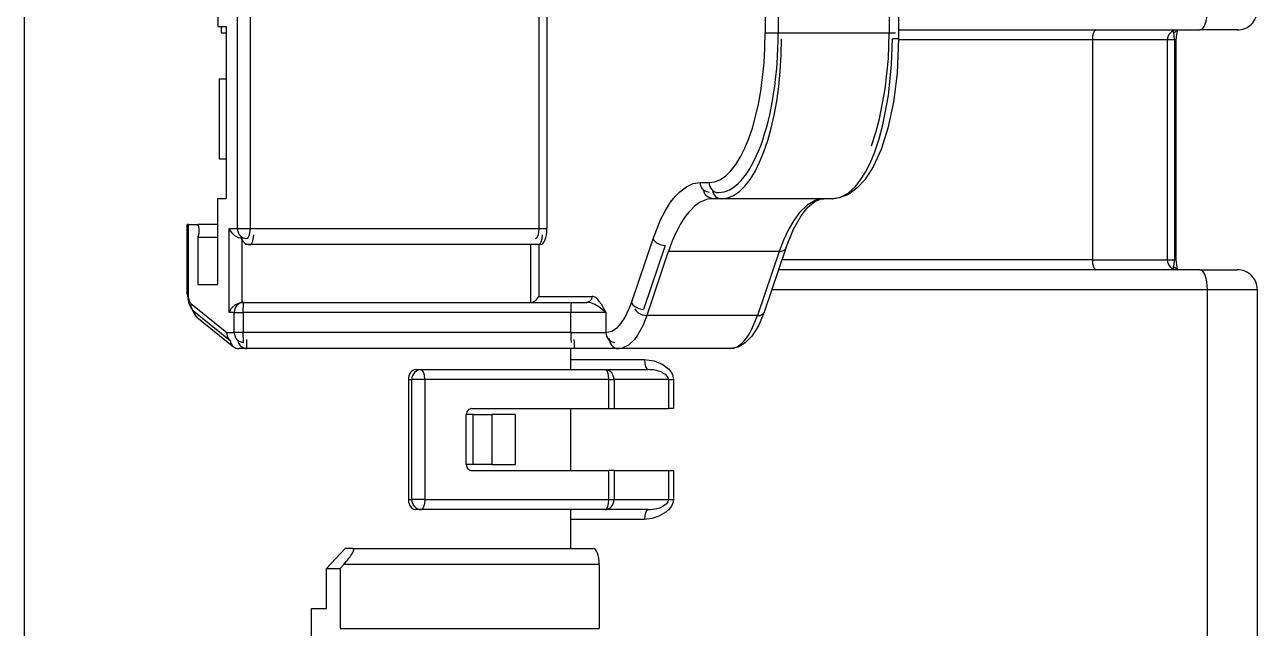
# Model space of a CAD drawing. Header units: inches. Extents: x 47316 to 59086, y 3141 to 11743.
# Drawn here: x 51914.24 to 51939.04, y 9000.97 to 9013.1 of the extents above; entities that cross this region are included whole.
import ezdxf

# ---------------------------------------------------------------- set-up
doc = ezdxf.new("R2010")
doc.units = ezdxf.units.IN
doc.header["$MEASUREMENT"] = 0
doc.layers.add('___SHELL', color=7, linetype='Continuous')

msp = doc.modelspace()

# ---------------------------------------------------------------- linework, layer by layer
at = {"layer": '___SHELL', "color": 0, "linetype": 'ByBlock', "lineweight": -2, "ltscale": 0.435928}
for p, q in [((51929.138, 9019.948), (51929.138, 9012.944)), ((51929.399, 9019.948), (51929.399, 9012.944)), ((51931.824, 9019.824), (51931.822, 9012.82))]:
    msp.add_line(p, q, dxfattribs=at)
at = {"layer": '___SHELL', "color": 0, "linetype": 'ByBlock', "lineweight": -2, "ltscale": 0.379803}
msp.add_line((51931.632, 9019.046), (51931.631, 9012.944), dxfattribs=at)
at = {"layer": '___SHELL', "color": 0, "linetype": 'ByBlock', "lineweight": -2}
for p, q in [((51914.242, 8969.617), (51914.242, 9017.417)), ((51931.615, 9012.427), (51931.631, 9012.944)), ((51931.681, 9012.303), (51931.697, 9012.82)), ((51931.822, 9012.82), (51931.792, 9012.132)), ((51931.552, 9011.806), (51931.615, 9012.427)), ((51931.617, 9011.682), (51931.681, 9012.303)), ((51931.792, 9012.132), (51931.718, 9011.546)), ((51931.44, 9011.213), (51931.552, 9011.806)), ((51931.506, 9011.089), (51931.617, 9011.682)), ((51931.718, 9011.546), (51931.606, 9011.025)), ((51931.366, 9010.934), (51931.44, 9011.213)), ((51931.431, 9010.81), (51931.506, 9011.089)), ((51931.606, 9011.025), (51931.47, 9010.597)), ((51931.278, 9010.672), (51931.366, 9010.934)), ((51931.344, 9010.547), (51931.431, 9010.81)), ((51931.255, 9010.333), (51931.344, 9010.547)), ((51931.47, 9010.597), (51931.31, 9010.247)), ((51931.31, 9010.247), (51931.14, 9009.985)), ((51931.155, 9010.139), (51931.255, 9010.333)), ((51930.952, 9009.853), (51931.058, 9009.985)), ((51931.14, 9009.985), (51930.991, 9009.822)), ((51931.058, 9009.985), (51931.155, 9010.139)), ((51927.325, 9009.65), (51927.419, 9009.747)), ((51927.419, 9009.747), (51927.552, 9009.847)), ((51927.552, 9009.847), (51927.69, 9009.91)), ((51927.69, 9009.91), (51927.832, 9009.931)), ((51927.85, 9009.844), (51927.835, 9009.897)), ((51927.88, 9009.796), (51927.85, 9009.844)), ((51927.922, 9009.759), (51927.88, 9009.796)), ((51927.916, 9009.719), (51927.9, 9009.772)), ((51927.946, 9009.672), (51927.916, 9009.719)), ((51928.018, 9009.731), (51927.922, 9009.759)), ((51930.653, 9009.636), (51930.807, 9009.72)), ((51930.807, 9009.72), (51930.952, 9009.853)), ((51930.991, 9009.822), (51930.812, 9009.692)), ((51927.13, 9009.369), (51927.236, 9009.536)), ((51927.236, 9009.536), (51927.325, 9009.65)), ((51927.988, 9009.635), (51927.946, 9009.672)), ((51928.084, 9009.606), (51927.988, 9009.635)), ((51929.981, 9009.478), (51929.827, 9009.328)), ((51930.145, 9009.573), (51929.981, 9009.478)), ((51929.997, 9009.434), (51930.127, 9009.543)), ((51930.127, 9009.543), (51930.243, 9009.597)), ((51930.229, 9009.598), (51930.145, 9009.573)), ((51930.315, 9009.606), (51930.229, 9009.598)), ((51930.243, 9009.597), (51930.315, 9009.606)), ((51930.494, 9009.606), (51930.653, 9009.636)), ((51930.627, 9009.621), (51930.494, 9009.606)), ((51930.812, 9009.692), (51930.627, 9009.621)), ((51927.032, 9009.181), (51927.13, 9009.369)), ((51929.706, 9008.991), (51929.861, 9009.263)), ((51929.827, 9009.328), (51929.711, 9009.171)), ((51929.861, 9009.263), (51929.997, 9009.434)), ((51918.415, 9008.912), (51918.373, 9008.973)), ((51918.766, 9008.879), (51918.784, 9009.008)), ((51926.882, 9008.803), (51927.032, 9009.181)), ((51929.605, 9008.987), (51929.507, 9008.776)), ((51929.555, 9008.614), (51929.706, 9008.991)), ((51929.711, 9009.171), (51929.605, 9008.987)), ((51918.472, 9008.86), (51918.415, 9008.912)), ((51918.543, 9008.822), (51918.472, 9008.86)), ((51918.618, 9008.807), (51918.543, 9008.822)), ((51918.708, 9008.807), (51918.721, 9008.81)), ((51918.721, 9008.81), (51918.741, 9008.826)), ((51918.741, 9008.826), (51918.766, 9008.879)), ((51918.806, 9008.702), (51918.832, 9008.755)), ((51918.832, 9008.755), (51918.849, 9008.883)), ((51929.507, 9008.776), (51929.42, 9008.544)), ((51918.774, 9008.683), (51918.787, 9008.685)), ((51918.787, 9008.685), (51918.806, 9008.702)), ((51937.882, 9008.179), (51929.408, 9008.179)), ((51938.033, 9007.777), (51929.272, 9007.777)), ((51938.033, 8999.743), (51938.033, 9007.777)), ((51939.038, 8999.743), (51939.038, 9007.777)), ((51917.514, 9007.696), (51917.537, 9007.522)), ((51917.537, 9007.522), (51917.591, 9007.403)), ((51918.406, 9007.405), (51918.484, 9007.477)), ((51918.484, 9007.477), (51918.584, 9007.518)), ((51918.584, 9007.518), (51918.618, 9007.521)), ((51918.636, 9007.321), (51918.642, 9007.512)), ((51918.642, 9007.512), (51918.644, 9007.52)), ((51918.644, 9007.52), (51918.645, 9007.521)), ((51918.645, 9007.521), (51918.645, 9007.521)), ((51924.425, 9007.521), (51924.477, 9007.533)), ((51924.477, 9007.533), (51924.524, 9007.561)), ((51924.524, 9007.561), (51924.582, 9007.642)), ((51925.597, 9007.534), (51925.547, 9007.521)), ((51925.628, 9007.51), (51925.547, 9007.521)), ((51925.638, 9007.571), (51925.597, 9007.534)), ((51925.712, 9007.478), (51925.628, 9007.51)), ((51925.659, 9007.642), (51925.638, 9007.571)), ((51925.793, 9007.433), (51925.712, 9007.478)), ((51926.404, 9007.4), (51926.447, 9007.515)), ((51926.447, 9007.516), (51926.475, 9007.474)), ((51926.475, 9007.474), (51926.516, 9007.438)), ((51917.591, 9007.403), (51917.643, 9007.347)), ((51917.607, 9007.383), (51917.656, 9007.279)), ((51917.656, 9007.279), (51917.708, 9007.223)), ((51918.357, 9007.321), (51918.406, 9007.405)), ((51925.935, 9007.321), (51925.793, 9007.433)), ((51926.314, 9007.211), (51926.404, 9007.4)), ((51926.513, 9007.391), (51926.54, 9007.35)), ((51926.516, 9007.438), (51926.599, 9007.397)), ((51926.54, 9007.35), (51926.582, 9007.314)), ((51926.582, 9007.314), (51926.664, 9007.273)), ((51926.599, 9007.397), (51926.689, 9007.381)), ((51926.664, 9007.273), (51926.755, 9007.257)), ((51926.755, 9007.257), (51926.675, 9007.052)), ((51928.872, 9006.983), (51928.986, 9007.257)), ((51929.12, 9007.327), (51929.004, 9007.049)), ((51926.053, 9006.941), (51926.164, 9007.015)), ((51926.164, 9007.015), (51926.242, 9007.102)), ((51926.242, 9007.102), (51926.314, 9007.211)), ((51926.675, 9007.052), (51926.571, 9006.86)), ((51928.805, 9006.866), (51928.872, 9006.983)), ((51929.004, 9007.049), (51928.871, 9006.841)), ((51918.641, 9006.738), (51918.636, 9006.903)), ((51918.644, 9006.72), (51918.641, 9006.738)), ((51925.935, 9006.918), (51926.053, 9006.941)), ((51926.508, 9006.773), (51926.388, 9006.659)), ((51926.571, 9006.86), (51926.508, 9006.773)), ((51928.655, 9006.689), (51928.731, 9006.766)), ((51928.731, 9006.766), (51928.805, 9006.866)), ((51928.871, 9006.841), (51928.736, 9006.706)), ((51918.644, 9006.718), (51918.644, 9006.72)), ((51918.645, 9006.717), (51918.644, 9006.718)), ((51918.645, 9006.717), (51918.645, 9006.717)), ((51926.264, 9006.601), (51926.198, 9006.593)), ((51926.388, 9006.659), (51926.264, 9006.601)), ((51928.427, 9006.593), (51928.501, 9006.603)), ((51928.443, 9006.593), (51928.427, 9006.593)), ((51928.596, 9006.625), (51928.443, 9006.593)), ((51928.501, 9006.603), (51928.574, 9006.632)), ((51928.574, 9006.632), (51928.655, 9006.689)), ((51928.736, 9006.706), (51928.596, 9006.625)), ((51926.71, 9006.371), (51926.902, 9006.346)), ((51926.902, 9006.346), (51927.082, 9006.273)), ((51927.082, 9006.273), (51927.194, 9006.187)), ((51922.225, 9006.168), (51922.215, 9006.17)), ((51922.237, 9006.161), (51922.225, 9006.168)), ((51922.258, 9006.133), (51922.237, 9006.161)), ((51922.282, 9006.058), (51922.258, 9006.133)), ((51922.29, 9005.969), (51922.282, 9006.058)), ((51925.93, 9006.168), (51925.92, 9006.17)), ((51925.942, 9006.161), (51925.93, 9006.168)), ((51925.963, 9006.133), (51925.942, 9006.161)), ((51925.987, 9006.058), (51925.963, 9006.133)), ((51925.995, 9005.969), (51925.987, 9006.058)), ((51927.06, 9006.116), (51927.128, 9006.076)), ((51927.128, 9006.076), (51927.181, 9006.015)), ((51927.194, 9006.187), (51927.239, 9006.134)), ((51927.239, 9006.134), (51927.273, 9006.073)), ((51927.273, 9006.073), (51927.294, 9005.969)), ((51922.29, 9003.559), (51922.282, 9003.471)), ((51927.18, 9003.511), (51927.146, 9003.468)), ((51927.192, 9003.559), (51927.18, 9003.511)), ((51927.294, 9003.559), (51927.282, 9003.489)), ((51922.225, 9003.36), (51922.215, 9003.358)), ((51922.237, 9003.367), (51922.225, 9003.36)), ((51922.258, 9003.395), (51922.237, 9003.367)), ((51922.282, 9003.471), (51922.258, 9003.395)), ((51927.139, 9003.306), (51926.998, 9003.222)), ((51927.146, 9003.468), (51927.072, 9003.418)), ((51927.2, 9003.36), (51927.139, 9003.306)), ((51927.25, 9003.423), (51927.2, 9003.36)), ((51927.282, 9003.489), (51927.25, 9003.423)), ((51926.857, 9003.175), (51926.71, 9003.158)), ((51926.998, 9003.222), (51926.857, 9003.175))]:
    msp.add_line(p, q, dxfattribs=at)
at = {"layer": '___SHELL', "color": 0, "linetype": 'ByBlock', "lineweight": -2, "ltscale": 0.107498}
for p, q in [((51918.131, 9014.792), (51918.131, 9013.065)), ((51918.131, 9007.883), (51918.131, 9009.61))]:
    msp.add_line(p, q, dxfattribs=at)
at = {"layer": '___SHELL', "color": 0, "linetype": 'ByBlock', "lineweight": -2, "ltscale": 0.290002}
msp.add_line((51918.522, 9009.008), (51918.522, 9013.667), dxfattribs=at)
at = {"layer": '___SHELL', "color": 0, "linetype": 'ByBlock', "lineweight": -2, "ltscale": 0.289999}
for p, q in [((51918.784, 9009.008), (51918.784, 9013.667)), ((51924.591, 9009.008), (51924.591, 9013.667)), ((51924.748, 9013.667), (51924.748, 9009.008))]:
    msp.add_line(p, q, dxfattribs=at)
at = {"layer": '___SHELL', "color": 0, "linetype": 'ByBlock', "lineweight": -2, "ltscale": 0.010303}
for p, q in [((51918.131, 9013.065), (51918.297, 9013.065)), ((51918.131, 9009.61), (51918.297, 9009.61)), ((51918.357, 9009.008), (51918.522, 9009.008))]:
    msp.add_line(p, q, dxfattribs=at)
at = {"layer": '___SHELL', "color": 0, "linetype": 'ByBlock', "lineweight": -2, "ltscale": 0.007739}
msp.add_line((51918.197, 9013.065), (51918.197, 9012.94), dxfattribs=at)
at = {"layer": '___SHELL', "color": 0, "linetype": 'ByBlock', "lineweight": -2, "ltscale": 0.006219}
msp.add_line((51918.197, 9012.94), (51918.297, 9012.94), dxfattribs=at)
at = {"layer": '___SHELL', "color": 0, "linetype": 'ByBlock', "lineweight": -2, "ltscale": 0.215002}
msp.add_line((51918.297, 9013.065), (51918.297, 9009.61), dxfattribs=at)
at = {"layer": '___SHELL', "color": 0, "linetype": 'ByBlock', "lineweight": -2, "ltscale": 0.016272}
for p, q in [((51929.138, 9012.944), (51929.399, 9012.944)), ((51918.522, 9009.008), (51918.784, 9009.008)), ((51922.29, 9005.969), (51922.029, 9005.969)), ((51922.29, 9003.559), (51922.029, 9003.559))]:
    msp.add_line(p, q, dxfattribs=at)
at = {"layer": '___SHELL', "color": 0, "linetype": 'ByBlock', "lineweight": -2, "ltscale": 0.138898}
msp.add_line((51929.399, 9012.944), (51931.631, 9012.944), dxfattribs=at)
at = {"layer": '___SHELL', "color": 0, "linetype": 'ByBlock', "lineweight": -2, "ltscale": 0.007819}
for p, q in [((51931.631, 9012.944), (51931.757, 9012.944)), ((51931.822, 9012.82), (51931.697, 9012.82))]:
    msp.add_line(p, q, dxfattribs=at)
at = {"layer": '___SHELL', "color": 0, "linetype": 'ByBlock', "lineweight": -2, "ltscale": 0.377158}
msp.add_line((51931.822, 9012.999), (51937.882, 9012.999), dxfattribs=at)
at = {"layer": '___SHELL', "color": 0, "linetype": 'ByBlock', "lineweight": -2, "ltscale": 0.001047}
msp.add_line((51937.34, 9012.979), (51937.347, 9012.964), dxfattribs=at)
at = {"layer": '___SHELL', "color": 0, "linetype": 'ByBlock', "lineweight": -2, "ltscale": 0.001541}
msp.add_line((51937.347, 9012.964), (51937.354, 9012.94), dxfattribs=at)
at = {"layer": '___SHELL', "color": 0, "linetype": 'ByBlock', "lineweight": -2, "ltscale": 0.046902}
msp.add_line((51938.636, 9012.999), (51937.882, 9012.999), dxfattribs=at)
at = {"layer": '___SHELL', "color": 0, "linetype": 'ByBlock', "lineweight": -2, "ltscale": 0.242535}
msp.add_line((51935.719, 9012.798), (51931.822, 9012.798), dxfattribs=at)
at = {"layer": '___SHELL', "color": 0, "linetype": 'ByBlock', "lineweight": -2, "ltscale": 0.093808}
for p, q in [((51937.226, 9012.798), (51935.719, 9012.798)), ((51935.719, 9008.379), (51937.226, 9008.379))]:
    msp.add_line(p, q, dxfattribs=at)
at = {"layer": '___SHELL', "color": 0, "linetype": 'ByBlock', "lineweight": -2, "ltscale": 0.275}
for p, q in [((51935.719, 9012.798), (51935.719, 9008.379)), ((51937.226, 9012.798), (51937.226, 9008.379)), ((51937.369, 9012.798), (51937.369, 9008.379)), ((51937.401, 9012.798), (51937.401, 9008.379))]:
    msp.add_line(p, q, dxfattribs=at)
at = {"layer": '___SHELL', "color": 0, "linetype": 'ByBlock', "lineweight": -2, "ltscale": 0.008881}
for p, q in [((51937.369, 9012.798), (51937.226, 9012.798)), ((51937.226, 9008.379), (51937.369, 9008.379))]:
    msp.add_line(p, q, dxfattribs=at)
at = {"layer": '___SHELL', "color": 0, "linetype": 'ByBlock', "lineweight": -2, "ltscale": 0.001987}
for p, q in [((51937.401, 9012.798), (51937.369, 9012.798)), ((51937.369, 9008.379), (51937.401, 9008.379))]:
    msp.add_line(p, q, dxfattribs=at)
at = {"layer": '___SHELL', "color": 0, "linetype": 'ByBlock', "lineweight": -2, "ltscale": 0.008957}
for p, q in [((51918.153, 9012.017), (51918.297, 9012.017)), ((51918.153, 9010.41), (51918.297, 9010.41))]:
    msp.add_line(p, q, dxfattribs=at)
at = {"layer": '___SHELL', "color": 0, "linetype": 'ByBlock', "lineweight": -2, "ltscale": 0.1}
msp.add_line((51918.153, 9012.017), (51918.153, 9010.41), dxfattribs=at)
at = {"layer": '___SHELL', "color": 0, "linetype": 'ByBlock', "lineweight": -2, "ltscale": 0.011047}
for p, q in [((51927.832, 9009.931), (51928.009, 9009.931)), ((51928.261, 9009.606), (51928.084, 9009.606))]:
    msp.add_line(p, q, dxfattribs=at)
at = {"layer": '___SHELL', "color": 0, "linetype": 'ByBlock', "lineweight": -2, "ltscale": 0.138858}
msp.add_line((51930.492, 9009.606), (51928.261, 9009.606), dxfattribs=at)
at = {"layer": '___SHELL', "color": 0, "linetype": 'ByBlock', "lineweight": -2, "ltscale": 0.000106855}
msp.add_line((51930.492, 9009.606), (51930.494, 9009.606), dxfattribs=at)
at = {"layer": '___SHELL', "color": 0, "linetype": 'ByBlock', "lineweight": -2, "ltscale": 0.000909424}
for p, q in [((51917.529, 9009.088), (51917.514, 9009.088)), ((51917.514, 9007.696), (51917.529, 9007.696))]:
    msp.add_line(p, q, dxfattribs=at)
at = {"layer": '___SHELL', "color": 0, "linetype": 'ByBlock', "lineweight": -2, "ltscale": 0.086661}
for p, q in [((51917.514, 9007.696), (51917.514, 9009.088)), ((51917.529, 9009.088), (51917.529, 9007.696))]:
    msp.add_line(p, q, dxfattribs=at)
at = {"layer": '___SHELL', "color": 0, "linetype": 'ByBlock', "lineweight": -2, "ltscale": 0.012177}
msp.add_line((51917.529, 9009.088), (51917.725, 9009.088), dxfattribs=at)
at = {"layer": '___SHELL', "color": 0, "linetype": 'ByBlock', "lineweight": -2, "ltscale": 0.025284}
for p, q in [((51918.131, 9009.088), (51917.725, 9009.088)), ((51917.725, 9008.834), (51918.131, 9008.834)), ((51917.725, 9007.883), (51918.131, 9007.883))]:
    msp.add_line(p, q, dxfattribs=at)
at = {"layer": '___SHELL', "color": 0, "linetype": 'ByBlock', "lineweight": -2, "ltscale": 0.104999}
msp.add_line((51918.357, 9007.321), (51918.357, 9009.008), dxfattribs=at)
at = {"layer": '___SHELL', "color": 0, "linetype": 'ByBlock', "lineweight": -2, "ltscale": 0.361435}
for p, q in [((51918.784, 9009.008), (51924.591, 9009.008)), ((51924.581, 9008.683), (51918.774, 9008.683))]:
    msp.add_line(p, q, dxfattribs=at)
at = {"layer": '___SHELL', "color": 0, "linetype": 'ByBlock', "lineweight": -2, "ltscale": 0.009763}
msp.add_line((51924.591, 9009.008), (51924.748, 9009.008), dxfattribs=at)
at = {"layer": '___SHELL', "color": 0, "linetype": 'ByBlock', "lineweight": -2, "ltscale": 0.059189}
msp.add_line((51917.725, 9008.834), (51917.725, 9007.883), dxfattribs=at)
at = {"layer": '___SHELL', "color": 0, "linetype": 'ByBlock', "lineweight": -2, "ltscale": 0.079999}
msp.add_line((51918.618, 9007.521), (51918.618, 9008.807), dxfattribs=at)
at = {"layer": '___SHELL', "color": 0, "linetype": 'ByBlock', "lineweight": -2, "ltscale": 0.084559}
for p, q in [((51926.447, 9007.515), (51926.882, 9008.803)), ((51927.124, 9008.668), (51926.689, 9007.381))]:
    msp.add_line(p, q, dxfattribs=at)
at = {"layer": '___SHELL', "color": 0, "linetype": 'ByBlock', "lineweight": -2, "ltscale": 0.005618}
msp.add_line((51918.774, 9008.683), (51918.684, 9008.683), dxfattribs=at)
at = {"layer": '___SHELL', "color": 0, "linetype": 'ByBlock', "lineweight": -2, "ltscale": 0.072263}
msp.add_line((51924.425, 9007.521), (51924.425, 9008.683), dxfattribs=at)
at = {"layer": '___SHELL', "color": 0, "linetype": 'ByBlock', "lineweight": -2, "ltscale": 0.002808}
msp.add_line((51924.627, 9008.686), (51924.582, 9008.686), dxfattribs=at)
at = {"layer": '___SHELL', "color": 0, "linetype": 'ByBlock', "lineweight": -2, "ltscale": 0.065002}
msp.add_line((51924.582, 9008.686), (51924.582, 9007.642), dxfattribs=at)
at = {"layer": '___SHELL', "color": 0, "linetype": 'ByBlock', "lineweight": -2, "ltscale": 0.084556}
msp.add_line((51927.189, 9008.544), (51926.755, 9007.257), dxfattribs=at)
at = {"layer": '___SHELL', "color": 0, "linetype": 'ByBlock', "lineweight": -2, "ltscale": 0.138855}
msp.add_line((51929.42, 9008.544), (51927.189, 9008.544), dxfattribs=at)
at = {"layer": '___SHELL', "color": 0, "linetype": 'ByBlock', "lineweight": -2, "ltscale": 0.084561}
msp.add_line((51929.42, 9008.544), (51928.986, 9007.257), dxfattribs=at)
at = {"layer": '___SHELL', "color": 0, "linetype": 'ByBlock', "lineweight": -2, "ltscale": 0.084565}
msp.add_line((51929.555, 9008.614), (51929.12, 9007.327), dxfattribs=at)
at = {"layer": '___SHELL', "color": 0, "linetype": 'ByBlock', "lineweight": -2, "ltscale": 0.388583}
msp.add_line((51935.719, 9008.379), (51929.476, 9008.379), dxfattribs=at)
at = {"layer": '___SHELL', "color": 0, "linetype": 'ByBlock', "lineweight": -2, "ltscale": 0.046829}
msp.add_line((51937.882, 9008.179), (51938.635, 9008.179), dxfattribs=at)
at = {"layer": '___SHELL', "color": 0, "linetype": 'ByBlock', "lineweight": -2, "ltscale": 0.062537}
msp.add_line((51939.038, 9007.777), (51938.033, 9007.777), dxfattribs=at)
at = {"layer": '___SHELL', "color": 0, "linetype": 'ByBlock', "lineweight": -2, "ltscale": 0.058067}
msp.add_line((51917.583, 9007.503), (51918.309, 9006.918), dxfattribs=at)
at = {"layer": '___SHELL', "color": 0, "linetype": 'ByBlock', "lineweight": -2, "ltscale": 0.001678}
msp.add_line((51918.645, 9007.521), (51918.618, 9007.521), dxfattribs=at)
at = {"layer": '___SHELL', "color": 0, "linetype": 'ByBlock', "lineweight": -2, "ltscale": 0.410178}
msp.add_line((51918.645, 9007.521), (51925.236, 9007.521), dxfattribs=at)
at = {"layer": '___SHELL', "color": 0, "linetype": 'ByBlock', "lineweight": -2, "ltscale": 0.067014}
msp.add_line((51924.582, 9007.642), (51925.659, 9007.642), dxfattribs=at)
at = {"layer": '___SHELL', "color": 0, "linetype": 'ByBlock', "lineweight": -2, "ltscale": 0.019406}
msp.add_line((51925.236, 9007.521), (51925.547, 9007.521), dxfattribs=at)
at = {"layer": '___SHELL', "color": 0, "linetype": 'ByBlock', "lineweight": -2, "ltscale": 0.004135}
msp.add_line((51925.837, 9007.491), (51925.872, 9007.434), dxfattribs=at)
at = {"layer": '___SHELL', "color": 0, "linetype": 'ByBlock', "lineweight": -2, "ltscale": 0.058757}
for p, q in [((51917.643, 9007.347), (51918.378, 9006.755)), ((51917.708, 9007.223), (51918.443, 9006.63))]:
    msp.add_line(p, q, dxfattribs=at)
at = {"layer": '___SHELL', "color": 0, "linetype": 'ByBlock', "lineweight": -2, "ltscale": 0.00636}
msp.add_line((51918.459, 9007.321), (51918.357, 9007.321), dxfattribs=at)
at = {"layer": '___SHELL', "color": 0, "linetype": 'ByBlock', "lineweight": -2, "ltscale": 0.025067}
for p, q in [((51918.459, 9006.918), (51918.459, 9007.321)), ((51918.636, 9007.321), (51918.636, 9006.918)), ((51925.227, 9006.918), (51925.227, 9007.321))]:
    msp.add_line(p, q, dxfattribs=at)
at = {"layer": '___SHELL', "color": 0, "linetype": 'ByBlock', "lineweight": -2, "ltscale": 0.011023}
for p, q in [((51918.459, 9007.321), (51918.636, 9007.321)), ((51918.636, 9006.918), (51918.459, 9006.918))]:
    msp.add_line(p, q, dxfattribs=at)
at = {"layer": '___SHELL', "color": 0, "linetype": 'ByBlock', "lineweight": -2, "ltscale": 0.410181}
for p, q in [((51925.227, 9007.321), (51918.636, 9007.321)), ((51925.227, 9006.918), (51918.636, 9006.918)), ((51925.301, 9006.593), (51918.711, 9006.593))]:
    msp.add_line(p, q, dxfattribs=at)
at = {"layer": '___SHELL', "color": 0, "linetype": 'ByBlock', "lineweight": -2, "ltscale": 0.044089}
for p, q in [((51925.935, 9007.321), (51925.227, 9007.321)), ((51925.227, 9006.918), (51925.935, 9006.918))]:
    msp.add_line(p, q, dxfattribs=at)
at = {"layer": '___SHELL', "color": 0, "linetype": 'ByBlock', "lineweight": -2, "ltscale": 0.004136}
msp.add_line((51925.902, 9007.366), (51925.937, 9007.31), dxfattribs=at)
at = {"layer": '___SHELL', "color": 0, "linetype": 'ByBlock', "lineweight": -2, "ltscale": 0.025058}
msp.add_line((51925.935, 9007.321), (51925.935, 9006.918), dxfattribs=at)
at = {"layer": '___SHELL', "color": 0, "linetype": 'ByBlock', "lineweight": -2, "ltscale": 0.13884}
msp.add_line((51928.986, 9007.257), (51926.755, 9007.257), dxfattribs=at)
at = {"layer": '___SHELL', "color": 0, "linetype": 'ByBlock', "lineweight": -2, "ltscale": 0.009329}
msp.add_line((51918.309, 9006.918), (51918.459, 9006.918), dxfattribs=at)
at = {"layer": '___SHELL', "color": 0, "linetype": 'ByBlock', "lineweight": -2, "ltscale": 0.010022}
msp.add_line((51918.711, 9006.593), (51918.55, 9006.593), dxfattribs=at)
at = {"layer": '___SHELL', "color": 0, "linetype": 'ByBlock', "lineweight": -2, "ltscale": 0.026297}
msp.add_line((51925.229, 9006.17), (51925.229, 9006.593), dxfattribs=at)
at = {"layer": '___SHELL', "color": 0, "linetype": 'ByBlock', "lineweight": -2, "ltscale": 0.055115}
msp.add_line((51926.187, 9006.593), (51925.301, 9006.593), dxfattribs=at)
at = {"layer": '___SHELL', "color": 0, "linetype": 'ByBlock', "lineweight": -2, "ltscale": 0.000461179}
msp.add_line((51926.187, 9006.593), (51926.18, 9006.593), dxfattribs=at)
at = {"layer": '___SHELL', "color": 0, "linetype": 'ByBlock', "lineweight": -2, "ltscale": 0.000570679}
msp.add_line((51926.196, 9006.593), (51926.187, 9006.593), dxfattribs=at)
at = {"layer": '___SHELL', "color": 0, "linetype": 'ByBlock', "lineweight": -2, "ltscale": 0.000677552}
msp.add_line((51926.187, 9006.593), (51926.198, 9006.593), dxfattribs=at)
at = {"layer": '___SHELL', "color": 0, "linetype": 'ByBlock', "lineweight": -2, "ltscale": 0.138834}
msp.add_line((51928.427, 9006.593), (51926.196, 9006.593), dxfattribs=at)
at = {"layer": '___SHELL', "color": 0, "linetype": 'ByBlock', "lineweight": -2, "ltscale": 0.092191}
for p, q in [((51925.229, 9006.371), (51926.71, 9006.371)), ((51926.71, 9003.158), (51925.229, 9003.158))]:
    msp.add_line(p, q, dxfattribs=at)
at = {"layer": '___SHELL', "color": 0, "linetype": 'ByBlock', "lineweight": -2, "ltscale": 0.006555}
for p, q in [((51922.109, 9006.17), (51922.215, 9006.17)), ((51922.215, 9003.358), (51922.109, 9003.358))]:
    msp.add_line(p, q, dxfattribs=at)
at = {"layer": '___SHELL', "color": 0, "linetype": 'ByBlock', "lineweight": -2, "ltscale": 0.2306}
for p, q in [((51922.215, 9006.17), (51925.92, 9006.17)), ((51925.995, 9005.969), (51922.29, 9005.969)), ((51922.29, 9003.559), (51925.995, 9003.559)), ((51925.92, 9003.358), (51922.215, 9003.358))]:
    msp.add_line(p, q, dxfattribs=at)
at = {"layer": '___SHELL', "color": 0, "linetype": 'ByBlock', "lineweight": -2, "ltscale": 0.05387}
for p, q in [((51925.92, 9006.17), (51926.785, 9006.17)), ((51926.785, 9003.358), (51925.92, 9003.358))]:
    msp.add_line(p, q, dxfattribs=at)
at = {"layer": '___SHELL', "color": 0, "linetype": 'ByBlock', "lineweight": -2, "ltscale": 0.15}
for p, q in [((51921.961, 9005.969), (51921.961, 9003.559)), ((51922.029, 9003.559), (51922.029, 9005.969)), ((51922.29, 9005.969), (51922.29, 9003.559))]:
    msp.add_line(p, q, dxfattribs=at)
at = {"layer": '___SHELL', "color": 0, "linetype": 'ByBlock', "lineweight": -2, "ltscale": 0.004214}
for p, q in [((51921.961, 9005.969), (51922.029, 9005.969)), ((51921.961, 9003.559), (51922.029, 9003.559))]:
    msp.add_line(p, q, dxfattribs=at)
at = {"layer": '___SHELL', "color": 0, "linetype": 'ByBlock', "lineweight": -2, "ltscale": 0.036249}
for p, q in [((51925.995, 9005.387), (51925.995, 9005.969)), ((51926.097, 9005.969), (51926.097, 9005.387)), ((51927.192, 9005.969), (51927.192, 9005.387)), ((51927.294, 9005.969), (51927.294, 9005.387)), ((51925.995, 9003.559), (51925.995, 9004.142)), ((51926.097, 9004.142), (51926.097, 9003.559)), ((51927.192, 9004.142), (51927.192, 9003.559)), ((51927.294, 9004.142), (51927.294, 9003.559))]:
    msp.add_line(p, q, dxfattribs=at)
at = {"layer": '___SHELL', "color": 0, "linetype": 'ByBlock', "lineweight": -2, "ltscale": 0.006317}
for p, q in [((51925.995, 9005.969), (51926.097, 9005.969)), ((51925.995, 9005.387), (51926.097, 9005.387)), ((51926.097, 9004.142), (51925.995, 9004.142)), ((51925.995, 9003.559), (51926.097, 9003.559))]:
    msp.add_line(p, q, dxfattribs=at)
at = {"layer": '___SHELL', "color": 0, "linetype": 'ByBlock', "lineweight": -2, "ltscale": 0.068179}
for p, q in [((51927.192, 9005.969), (51926.097, 9005.969)), ((51926.097, 9005.387), (51927.192, 9005.387)), ((51926.097, 9004.142), (51927.192, 9004.142)), ((51926.097, 9003.559), (51927.192, 9003.559))]:
    msp.add_line(p, q, dxfattribs=at)
at = {"layer": '___SHELL', "color": 0, "linetype": 'ByBlock', "lineweight": -2, "ltscale": 0.00632}
for p, q in [((51927.192, 9005.969), (51927.294, 9005.969)), ((51927.294, 9005.387), (51927.192, 9005.387)), ((51927.192, 9004.142), (51927.294, 9004.142)), ((51927.192, 9003.559), (51927.294, 9003.559))]:
    msp.add_line(p, q, dxfattribs=at)
at = {"layer": '___SHELL', "color": 0, "linetype": 'ByBlock', "lineweight": -2, "ltscale": 0.008661}
for p, q in [((51923.265, 9005.266), (51923.126, 9005.266)), ((51923.265, 9004.262), (51923.126, 9004.262))]:
    msp.add_line(p, q, dxfattribs=at)
at = {"layer": '___SHELL', "color": 0, "linetype": 'ByBlock', "lineweight": -2, "ltscale": 0.0625}
for p, q in [((51923.126, 9004.262), (51923.126, 9005.266)), ((51923.265, 9004.262), (51923.265, 9005.266)), ((51923.638, 9005.266), (51923.638, 9004.262)), ((51924.112, 9005.266), (51924.112, 9004.262)), ((51920.015, 9000.368), (51920.015, 9001.372))]:
    msp.add_line(p, q, dxfattribs=at)
at = {"layer": '___SHELL', "color": 0, "linetype": 'ByBlock', "lineweight": -2, "ltscale": 0.171616}
for p, q in [((51923.238, 9005.387), (51925.995, 9005.387)), ((51923.238, 9004.142), (51925.995, 9004.142))]:
    msp.add_line(p, q, dxfattribs=at)
at = {"layer": '___SHELL', "color": 0, "linetype": 'ByBlock', "lineweight": -2, "ltscale": 0.023181}
for p, q in [((51923.265, 9005.266), (51923.638, 9005.266)), ((51923.638, 9004.262), (51923.265, 9004.262))]:
    msp.add_line(p, q, dxfattribs=at)
at = {"layer": '___SHELL', "color": 0, "linetype": 'ByBlock', "lineweight": -2, "ltscale": 0.029501}
for p, q in [((51924.112, 9005.266), (51923.638, 9005.266)), ((51923.638, 9004.262), (51924.112, 9004.262))]:
    msp.add_line(p, q, dxfattribs=at)
at = {"layer": '___SHELL', "color": 0, "linetype": 'ByBlock', "lineweight": -2, "ltscale": 0.077502}
msp.add_line((51925.229, 9004.142), (51925.229, 9005.387), dxfattribs=at)
at = {"layer": '___SHELL', "color": 0, "linetype": 'ByBlock', "lineweight": -2, "ltscale": 0.048636}
msp.add_line((51925.229, 9002.577), (51925.229, 9003.358), dxfattribs=at)
at = {"layer": '___SHELL', "color": 0, "linetype": 'ByBlock', "lineweight": -2, "ltscale": 0.034093}
msp.add_line((51920.688, 9002.577), (51920.316, 9002.175), dxfattribs=at)
at = {"layer": '___SHELL', "color": 0, "linetype": 'ByBlock', "lineweight": -2, "ltscale": 0.009363}
msp.add_line((51920.839, 9002.577), (51920.688, 9002.577), dxfattribs=at)
at = {"layer": '___SHELL', "color": 0, "linetype": 'ByBlock', "lineweight": -2, "ltscale": 0.301337}
msp.add_line((51920.839, 9002.577), (51925.68, 9002.577), dxfattribs=at)
at = {"layer": '___SHELL', "color": 0, "linetype": 'ByBlock', "lineweight": -2, "ltscale": 0.05}
msp.add_line((51920.316, 9001.372), (51920.316, 9002.175), dxfattribs=at)
at = {"layer": '___SHELL', "color": 0, "linetype": 'ByBlock', "lineweight": -2, "ltscale": 0.016858}
msp.add_line((51920.316, 9002.175), (51920.587, 9002.175), dxfattribs=at)
at = {"layer": '___SHELL', "color": 0, "linetype": 'ByBlock', "lineweight": -2, "ltscale": 0.00682}
msp.add_line((51920.587, 9002.175), (51920.661, 9002.256), dxfattribs=at)
at = {"layer": '___SHELL', "color": 0, "linetype": 'ByBlock', "lineweight": -2, "ltscale": 0.075}
msp.add_line((51920.587, 9002.175), (51920.587, 9000.97), dxfattribs=at)
at = {"layer": '___SHELL', "color": 0, "linetype": 'ByBlock', "lineweight": -2, "ltscale": 0.319879}
msp.add_line((51925.801, 9002.256), (51920.661, 9002.256), dxfattribs=at)
at = {"layer": '___SHELL', "color": 0, "linetype": 'ByBlock', "lineweight": -2, "ltscale": 0.080002}
msp.add_line((51925.801, 9002.256), (51925.801, 9000.97), dxfattribs=at)
at = {"layer": '___SHELL', "color": 0, "linetype": 'ByBlock', "lineweight": -2, "ltscale": 0.018729}
msp.add_line((51920.015, 9001.372), (51920.316, 9001.372), dxfattribs=at)
at = {"layer": '___SHELL', "color": 0, "linetype": 'ByBlock', "lineweight": -2, "ltscale": 0.324515}
msp.add_line((51920.587, 9000.97), (51925.801, 9000.97), dxfattribs=at)
at = {"layer": '___SHELL', "color": 0, "linetype": 'ByBlock', "lineweight": -2}
for centre, radius, start, end in [((51938.636, 9013.401), 0.402, 269.1763, 359.9952), ((51937.428, 9012.798), 0.201, 93.7186, 179.9187), ((51937.228, 9013.159), 0.253, 300.101, 320.7085), ((51936.743, 9012.806), 0.626, 359.2218, 12.3283), ((51938.04, 9012.803), 0.639, 162.1555, 180.447), ((51918.622, 9009.108), 0.284, 200.6412, 208.3754), ((51937.427, 9008.379), 0.201, 180.0037, 269.2596), ((51937.179, 9008.278), 0.18, 333.8454, 347.0641), ((51936.832, 9008.358), 0.536, 346.9841, 356.9321), ((51937.228, 9008.019), 0.253, 39.226, 59.9008), ((51936.601, 9008.379), 0.769, 356.2856, 0.0045), ((51938.04, 9008.374), 0.639, 179.5535, 197.8448), ((51938.636, 9007.777), 0.402, 0.0002, 90.1693), ((51925.655, 9007.527), 0.115, 49.7425, 87.7816), ((51925.451, 9007.274), 0.44, 36.5437, 50.8841), ((51925.132, 9007.036), 0.839, 32.8357, 36.5999), ((51917.815, 9007.352), 0.168, 183.0122, 230.3852), ((51921.793, 9005.083), 4.707, 28.3837, 29.9653), ((51918.523, 9006.906), 0.214, 176.8058, 186.1375), ((51918.499, 9006.901), 0.19, 185.2759, 230.2264), ((51918.565, 9006.776), 0.19, 185.2759, 230.2263), ((51918.549, 9006.761), 0.169, 231.0322, 270.0873), ((51925.87, 9005.969), 0.227, 359.9851, 11.5343), ((51926.797, 9005.492), 0.678, 67.1606, 90.9614), ((51927.089, 9005.969), 0.104, 0.4635, 26.4252), ((51922.227, 9003.559), 0.266, 179.9364, 194.8992), ((51926.788, 9004.11), 0.752, 269.7891, 283.3035), ((51926.839, 9003.902), 0.537, 283.1537, 295.6934)]:
    msp.add_arc(centre, radius, start, end, dxfattribs=at)
for centre, major_axis, ratio, start_param, end_param in [((51937.882, 9013.401), (0, -0.402), 0.374607, 0, 1.570796), ((51928.009, 9012.944), (0, -3.013), 0.374602, 0.000006, 1.570802), ((51928.196, 9012.944), (0, 3.213), 0.374602, 3.141598, 4.712395), ((51935.794, 9012.798), (0, 0.201), 0.374607, 0, 1.570796), ((51928.261, 9012.82), (0, 3.213), 0.374607, 3.141593, 4.712389), ((51928.018, 9009.931), (0, 0.201), 0.927186, 1.570782, 1.745217), ((51928.196, 9009.931), (0, -0.201), 0.927186, 4.712375, 6.283171), ((51928.261, 9009.807), (0, -0.201), 0.927184, 4.886824, 6.283185), ((51928.084, 9006.391), (0, 3.215), 0.374492, 0.000003, 0.837113), ((51917.702, 9008.961), (0, 0.141), 0.374602, 3.584509, 5.84028), ((51918.708, 9009.008), (0, 0.201), 0.927186, 1.570782, 3.141579), ((51924.516, 9009.008), (0, -0.201), 0.374602, 0.000006, 1.570802), ((51924.627, 9009.008), (0, -0.321), 0.374602, 0.000006, 1.570802), ((51918.774, 9008.883), (0, 0.201), 0.927184, 1.745231, 3.141593), ((51924.581, 9008.883), (0, -0.201), 0.374607, 0, 1.570796), ((51927.068, 9008.803), (-0.19, 0.064), 0.620684, 0.498117, 2.068762), ((51929.365, 9008.678), (0.19, -0.064), 0.620627, 5.210474, 6.283169), ((51935.794, 9008.379), (0, -0.201), 0.374607, 4.712389, 6.283185), ((51937.882, 9007.777), (0, 0.402), 0.374607, 4.712389, 6.283185), ((51917.604, 9007.696), (0, 0.201), 0.374602, 1.570802, 2.848352), ((51917.769, 9007.503), (-0.126, -0.156), 0.887606, 5.333407, 6.283152), ((51918.645, 9007.321), (0, 0.201), 0.927186, 6.283171, 7.853968), ((51925.236, 9007.321), (0, -0.201), 0.045359, 3.141587, 4.712384), ((51928.93, 9007.391), (-0.19, 0.064), 0.620627, 2.068881, 3.141576), ((51918.645, 9006.918), (0, -0.201), 0.927186, 4.712375, 6.283171), ((51918.711, 9006.794), (0, -0.201), 0.927184, 4.886824, 6.283185), ((51918.645, 9006.918), (0, 0.201), 0.045359, 1.570791, 1.644018), ((51918.711, 9006.794), (0, 0.201), 0.045354, 1.644023, 3.141593), ((51925.236, 9006.918), (0, 0.201), 0.045359, 1.570791, 3.141587), ((51925.301, 9006.794), (0, 0.201), 0.045354, 1.644023, 3.141593), ((51926.121, 9006.918), (0, 0.201), 0.927186, 1.570782, 3.103031), ((51926.187, 9006.794), (0, 0.201), 0.927184, 1.570797, 3.103045), ((51926.187, 9006.794), (0, -0.201), 0.927184, 6.244648, 6.283185), ((51926.785, 9006.371), (0, -0.201), 0.374607, 4.712389, 6.283185), ((51922.109, 9005.969), (0, -0.201), 0.739881, 3.141593, 4.712389), ((51922.215, 9005.969), (0, -0.201), 0.927184, 3.141593, 4.712389), ((51925.92, 9005.969), (0, 0.201), 0.880196, 4.940666, 6.283185), ((51923.238, 9005.266), (0, 0.121), 0.927184, 6.283185, 7.853982), ((51923.238, 9004.262), (0, 0.121), 0.927184, 1.570796, 3.141593), ((51922.215, 9003.559), (0, -0.201), 0.927184, 4.712389, 6.283185), ((51925.92, 9003.559), (0, 0.201), 0.880196, 3.141593, 4.712389), ((51925.92, 9003.559), (0, -0.201), 0.374607, 0, 1.570796), ((51922.109, 9003.559), (0, 0.201), 0.739881, 1.919862, 3.141593), ((51926.785, 9003.158), (0, 0.201), 0.374607, 0, 1.570796), ((51920.541, 9002.256), (0.315, 0.315), 0.19438, 4.904375, 6.475172), ((51925.68, 9002.256), (0, -0.321), 0.374607, 1.570796, 3.141593)]:
    msp.add_ellipse(centre, major_axis=major_axis, ratio=ratio, start_param=start_param, end_param=end_param, dxfattribs=at)

doc.saveas('drawing.dxf')
